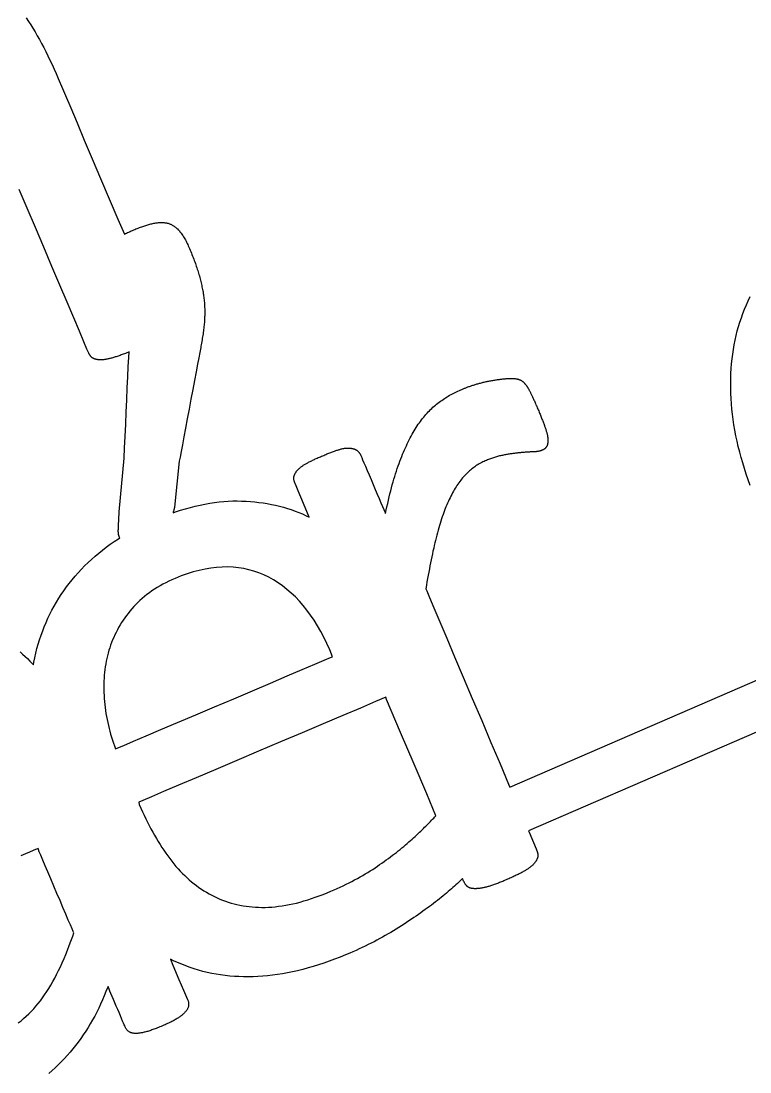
# Model space of a CAD drawing. Header units: millimetres. Extents: x 47 to 159, y 49 to 299.
# Drawn here: x 120.11 to 128.69, y 145.12 to 157.48 of the extents above; entities that cross this region are included whole.
import ezdxf

# ---------------------------------------------------------------- set-up
doc = ezdxf.new("R2010")
doc.units = ezdxf.units.MM

# ---------------------------------------------------------------- blocks, each defined once
blk = doc.blocks.new('angel 01')
for points in [[(8.117, 101.187), (3.419, 99.154), (3.426, 99.138), (3.477, 99.018), (3.509, 98.944), (3.518, 98.921), (3.52, 98.917), (3.522, 98.912), (3.523, 98.907), (3.525, 98.903), (3.526, 98.898), (3.527, 98.894), (3.528, 98.889), (3.529, 98.885), (3.529, 98.88), (3.53, 98.876), (3.53, 98.871), (3.53, 98.867), (3.53, 98.863), (3.529, 98.859), (3.529, 98.854), (3.528, 98.85), (3.528, 98.846), (3.527, 98.842), (3.526, 98.837), (3.524, 98.833), (3.523, 98.829), (3.521, 98.825), (3.519, 98.82), (3.517, 98.816), (3.515, 98.812), (3.513, 98.807), (3.51, 98.803), (3.507, 98.798), (3.504, 98.794), (3.501, 98.79), (3.498, 98.785), (3.494, 98.781), (3.491, 98.776), (3.487, 98.772), (3.483, 98.767), (3.478, 98.763), (3.474, 98.758), (3.469, 98.753), (3.464, 98.749), (3.459, 98.744), (3.453, 98.739), (3.448, 98.735), (3.441, 98.73), (3.435, 98.725), (3.429, 98.72), (3.422, 98.715), (3.415, 98.71), (3.407, 98.705), (3.4, 98.7), (3.392, 98.695), (3.384, 98.69), (3.376, 98.685), (3.367, 98.68), (3.358, 98.675), (3.349, 98.67), (3.339, 98.665), (3.33, 98.659), (3.319, 98.654), (3.309, 98.648), (3.298, 98.643), (3.287, 98.637), (3.275, 98.632), (3.264, 98.626), (3.252, 98.62), (3.239, 98.615), (3.226, 98.609), (3.213, 98.603), (3.2, 98.597), (3.186, 98.591), (3.172, 98.585), (3.158, 98.579), (3.144, 98.573), (3.13, 98.567), (3.117, 98.561), (3.103, 98.556), (3.09, 98.551), (3.078, 98.546), (3.065, 98.541), (3.053, 98.536), (3.041, 98.532), (3.029, 98.528), (3.017, 98.523), (3.006, 98.519), (2.995, 98.516), (2.984, 98.512), (2.973, 98.509), (2.963, 98.505), (2.953, 98.502), (2.943, 98.499), (2.933, 98.497), (2.923, 98.494), (2.914, 98.492), (2.905, 98.489), (2.896, 98.487), (2.887, 98.485), (2.878, 98.484), (2.87, 98.482), (2.862, 98.481), (2.854, 98.479), (2.846, 98.478), (2.838, 98.477), (2.83, 98.476), (2.823, 98.475), (2.816, 98.475), (2.809, 98.475), (2.802, 98.474), (2.796, 98.474), (2.789, 98.474), (2.783, 98.474), (2.777, 98.475), (2.771, 98.475), (2.765, 98.476), (2.76, 98.476), (2.754, 98.477), (2.749, 98.478), (2.744, 98.479), (2.739, 98.481), (2.734, 98.482), (2.73, 98.484), (2.726, 98.485), (2.721, 98.487), (2.717, 98.489), (2.714, 98.491), (2.71, 98.493), (2.706, 98.496), (2.703, 98.498), (2.7, 98.5), (2.697, 98.503), (2.694, 98.506), (2.691, 98.509), (2.688, 98.512), (2.685, 98.515), (2.682, 98.519), (2.679, 98.522), (2.677, 98.526), (2.674, 98.529), (2.672, 98.533), (2.669, 98.537), (2.667, 98.542), (2.665, 98.546), (2.663, 98.55), (2.661, 98.555), (2.656, 98.565), (2.643, 98.596), (2.629, 98.582), (2.614, 98.567), (2.598, 98.552), (2.582, 98.536), (2.565, 98.521), (2.548, 98.505), (2.53, 98.489), (2.512, 98.473), (2.494, 98.456), (2.474, 98.44), (2.454, 98.423), (2.434, 98.406), (2.413, 98.389), (2.392, 98.372), (2.37, 98.354), (2.348, 98.336), (2.325, 98.318), (2.301, 98.3), (2.277, 98.282), (2.253, 98.264), (2.228, 98.246), (2.203, 98.228), (2.177, 98.209), (2.151, 98.191), (2.124, 98.172), (2.097, 98.153), (2.069, 98.134), (2.041, 98.115), (2.012, 98.096), (1.983, 98.077), (1.954, 98.057), (1.924, 98.038), (1.893, 98.018), (1.862, 97.999), (1.831, 97.98), (1.799, 97.961), (1.767, 97.942), (1.734, 97.924), (1.702, 97.905), (1.668, 97.887), (1.635, 97.869), (1.601, 97.851), (1.566, 97.834), (1.532, 97.817), (1.497, 97.799), (1.461, 97.783), (1.425, 97.766), (1.389, 97.749), (1.352, 97.733), (1.315, 97.717), (1.265, 97.696), (1.201, 97.67), (1.137, 97.645), (1.073, 97.621), (1.01, 97.599), (0.948, 97.579), (0.886, 97.56), (0.824, 97.542), (0.763, 97.525), (0.702, 97.51), (0.642, 97.497), (0.582, 97.485), (0.523, 97.474), (0.464, 97.465), (0.406, 97.457), (0.348, 97.45), (0.291, 97.445), (0.234, 97.441), (0.178, 97.439), (0.122, 97.438), (0.066, 97.438), (0.011, 97.44), (-0.043, 97.443), (-0.098, 97.447), (-0.151, 97.453), (-0.205, 97.46), (-0.257, 97.468), (-0.31, 97.478), (-0.362, 97.489), (-0.413, 97.502), (-0.464, 97.516), (-0.515, 97.531), (-0.565, 97.548), (-0.614, 97.566), (-0.663, 97.585), (-0.712, 97.605), (-0.76, 97.627), (-0.795, 97.644), (-0.766, 97.576), (-0.695, 97.408), (-0.64, 97.281), (-0.606, 97.199), (-0.594, 97.17), (-0.591, 97.163), (-0.588, 97.157), (-0.586, 97.15), (-0.584, 97.143), (-0.583, 97.136), (-0.582, 97.13), (-0.581, 97.124), (-0.581, 97.117), (-0.581, 97.111), (-0.581, 97.105), (-0.582, 97.099), (-0.583, 97.093), (-0.584, 97.087), (-0.586, 97.081), (-0.588, 97.075), (-0.59, 97.069), (-0.593, 97.064), (-0.596, 97.058), (-0.599, 97.053), (-0.603, 97.047), (-0.607, 97.042), (-0.611, 97.036), (-0.615, 97.031), (-0.62, 97.026), (-0.624, 97.02), (-0.629, 97.015), (-0.635, 97.009), (-0.64, 97.004), (-0.646, 96.999), (-0.652, 96.993), (-0.658, 96.988), (-0.664, 96.983), (-0.671, 96.978), (-0.678, 96.973), (-0.685, 96.967), (-0.693, 96.962), (-0.7, 96.957), (-0.709, 96.951), (-0.717, 96.946), (-0.727, 96.94), (-0.736, 96.935), (-0.746, 96.929), (-0.757, 96.923), (-0.768, 96.917), (-0.78, 96.911), (-0.792, 96.905), (-0.804, 96.899), (-0.817, 96.893), (-0.83, 96.887), (-0.844, 96.88), (-0.859, 96.874), (-0.874, 96.867), (-0.889, 96.861), (-0.904, 96.854), (-0.919, 96.848), (-0.934, 96.842), (-0.948, 96.836), (-0.962, 96.831), (-0.976, 96.826), (-0.989, 96.821), (-1.002, 96.816), (-1.015, 96.812), (-1.027, 96.807), (-1.039, 96.803), (-1.051, 96.8), (-1.063, 96.796), (-1.074, 96.793), (-1.085, 96.79), (-1.096, 96.787), (-1.106, 96.785), (-1.116, 96.782), (-1.126, 96.78), (-1.135, 96.778), (-1.144, 96.777), (-1.154, 96.775), (-1.162, 96.774), (-1.171, 96.773), (-1.179, 96.772), (-1.187, 96.772), (-1.195, 96.771), (-1.203, 96.771), (-1.21, 96.771), (-1.217, 96.772), (-1.224, 96.772), (-1.231, 96.773), (-1.237, 96.774), (-1.244, 96.775), (-1.249, 96.777), (-1.255, 96.778), (-1.261, 96.78), (-1.266, 96.782), (-1.271, 96.785), (-1.276, 96.788), (-1.281, 96.791), (-1.286, 96.794), (-1.291, 96.798), (-1.295, 96.801), (-1.3, 96.806), (-1.304, 96.81), (-1.308, 96.815), (-1.312, 96.82), (-1.316, 96.826), (-1.319, 96.831), (-1.323, 96.837), (-1.326, 96.843), (-1.329, 96.85), (-1.332, 96.857), (-1.334, 96.861), (-1.339, 96.873), (-1.347, 96.892), (-1.358, 96.917), (-1.37, 96.947), (-1.385, 96.98), (-1.4, 97.017), (-1.416, 97.055), (-1.433, 97.094), (-1.45, 97.133), (-1.466, 97.172), (-1.481, 97.208), (-1.495, 97.241), (-1.507, 97.269), (-1.518, 97.293), (-1.525, 97.311), (-1.53, 97.322), (-1.534, 97.317), (-1.554, 97.266), (-1.574, 97.215), (-1.595, 97.166), (-1.617, 97.117), (-1.639, 97.069), (-1.663, 97.022), (-1.687, 96.976), (-1.713, 96.93), (-1.739, 96.885), (-1.765, 96.84), (-1.793, 96.797), (-1.822, 96.754), (-1.851, 96.712), (-1.881, 96.67), (-1.912, 96.63), (-1.944, 96.59), (-1.977, 96.551), (-2.01, 96.512), (-2.044, 96.475), (-2.08, 96.438), (-2.115, 96.403), (-2.152, 96.368), (-2.189, 96.335), (-2.227, 96.302)], [(-2.566, 101.26), (-2.536, 101.235), (-2.507, 101.208), (-2.478, 101.181), (-2.449, 101.153), (-2.421, 101.123), (-2.407, 101.108), (-2.402, 101.138), (-2.391, 101.192), (-2.379, 101.246), (-2.366, 101.299), (-2.351, 101.352), (-2.335, 101.404), (-2.318, 101.456), (-2.299, 101.507), (-2.28, 101.557), (-2.259, 101.607), (-2.237, 101.656), (-2.214, 101.704), (-2.19, 101.752), (-2.164, 101.799), (-2.137, 101.845), (-2.11, 101.891), (-2.08, 101.936), (-2.05, 101.98), (-2.019, 102.024), (-1.986, 102.067), (-1.952, 102.109), (-1.917, 102.151), (-1.881, 102.192), (-1.844, 102.233), (-1.805, 102.272), (-1.765, 102.311), (-1.725, 102.349), (-1.683, 102.386), (-1.64, 102.423), (-1.596, 102.458), (-1.55, 102.492), (-1.504, 102.526), (-1.457, 102.559), (-1.408, 102.591), (-1.391, 102.602), (-1.393, 102.605), (-1.394, 102.608), (-1.396, 102.611), (-1.398, 102.614), (-1.399, 102.618), (-1.4, 102.621), (-1.402, 102.625), (-1.403, 102.629), (-1.404, 102.633), (-1.405, 102.638), (-1.406, 102.642), (-1.406, 102.647), (-1.407, 102.652), (-1.408, 102.657), (-1.408, 102.662), (-1.408, 102.668), (-1.409, 102.673), (-1.409, 102.679), (-1.409, 102.685), (-1.409, 102.692), (-1.408, 102.706), (-1.406, 102.75), (-1.403, 102.819), (-1.399, 102.91), (-1.341, 103.539), (-1.335, 103.662), (-1.329, 103.796), (-1.322, 103.938), (-1.316, 104.082), (-1.309, 104.226), (-1.303, 104.366), (-1.296, 104.498), (-1.291, 104.619), (-1.286, 104.724), (-1.283, 104.79), (-1.296, 104.784), (-1.31, 104.779), (-1.324, 104.773), (-1.337, 104.768), (-1.35, 104.763), (-1.362, 104.758), (-1.375, 104.754), (-1.387, 104.749), (-1.399, 104.745), (-1.411, 104.741), (-1.422, 104.737), (-1.433, 104.733), (-1.444, 104.73), (-1.454, 104.727), (-1.465, 104.723), (-1.475, 104.721), (-1.484, 104.718), (-1.494, 104.715), (-1.503, 104.713), (-1.512, 104.711), (-1.521, 104.708), (-1.53, 104.707), (-1.539, 104.705), (-1.547, 104.703), (-1.555, 104.702), (-1.563, 104.7), (-1.571, 104.699), (-1.578, 104.698), (-1.586, 104.698), (-1.593, 104.697), (-1.6, 104.697), (-1.607, 104.696), (-1.613, 104.696), (-1.619, 104.696), (-1.626, 104.696), (-1.632, 104.697), (-1.638, 104.697), (-1.643, 104.697), (-1.649, 104.698), (-1.654, 104.699), (-1.66, 104.7), (-1.665, 104.701), (-1.67, 104.702), (-1.675, 104.703), (-1.679, 104.704), (-1.684, 104.706), (-1.689, 104.708), (-1.693, 104.709), (-1.697, 104.711), (-1.701, 104.713), (-1.705, 104.715), (-1.709, 104.717), (-1.712, 104.72), (-1.716, 104.722), (-1.719, 104.725), (-1.723, 104.727), (-1.726, 104.73), (-1.729, 104.733), (-1.732, 104.736), (-1.735, 104.74), (-1.738, 104.743), (-1.741, 104.746), (-1.743, 104.75), (-1.746, 104.754), (-1.748, 104.758), (-1.751, 104.762), (-1.753, 104.766), (-1.755, 104.771), (-1.757, 104.775), (-1.76, 104.782), (-1.778, 104.824), (-1.815, 104.91), (-1.867, 105.035), (-1.934, 105.191), (-2.011, 105.374), (-2.098, 105.577), (-2.19, 105.796), (-2.287, 106.023), (-2.385, 106.253), (-2.481, 106.481), (-2.574, 106.7)], [(-2.492, 108.719), (-2.465, 108.679), (-2.439, 108.639), (-2.414, 108.597), (-2.388, 108.554), (-2.363, 108.51), (-2.337, 108.465), (-2.312, 108.419), (-2.287, 108.372), (-2.262, 108.323), (-2.238, 108.274), (-2.213, 108.223), (-2.189, 108.171), (-2.165, 108.118), (-2.14, 108.064), (-2.117, 108.008), (-2.105, 107.981), (-2.077, 107.915), (-2.031, 107.806), (-1.969, 107.66), (-1.894, 107.484), (-1.809, 107.283), (-1.715, 107.063), (-1.617, 106.83), (-1.515, 106.591), (-1.413, 106.352), (-1.338, 106.175), (-1.338, 106.175), (-1.325, 106.182), (-1.312, 106.188), (-1.299, 106.194), (-1.285, 106.2), (-1.271, 106.207), (-1.257, 106.213), (-1.242, 106.219), (-1.228, 106.225), (-1.214, 106.231), (-1.201, 106.237), (-1.187, 106.242), (-1.174, 106.247), (-1.16, 106.252), (-1.147, 106.257), (-1.134, 106.262), (-1.121, 106.266), (-1.109, 106.27), (-1.096, 106.274), (-1.084, 106.278), (-1.072, 106.282), (-1.06, 106.286), (-1.048, 106.289), (-1.036, 106.292), (-1.025, 106.295), (-1.013, 106.298), (-1.002, 106.301), (-0.991, 106.303), (-0.98, 106.305), (-0.969, 106.307), (-0.958, 106.308), (-0.948, 106.31), (-0.937, 106.311), (-0.927, 106.311), (-0.917, 106.312), (-0.907, 106.312), (-0.897, 106.312), (-0.888, 106.312), (-0.878, 106.311), (-0.869, 106.311), (-0.86, 106.31), (-0.851, 106.308), (-0.842, 106.307), (-0.833, 106.305), (-0.824, 106.303), (-0.816, 106.3), (-0.807, 106.297), (-0.799, 106.294), (-0.79, 106.291), (-0.782, 106.287), (-0.774, 106.282), (-0.766, 106.278), (-0.758, 106.273), (-0.75, 106.268), (-0.742, 106.262), (-0.735, 106.256), (-0.727, 106.25), (-0.719, 106.243), (-0.712, 106.236), (-0.704, 106.228), (-0.697, 106.221), (-0.69, 106.213), (-0.683, 106.204), (-0.676, 106.195), (-0.668, 106.186), (-0.661, 106.176), (-0.654, 106.165), (-0.647, 106.155), (-0.64, 106.143), (-0.633, 106.132), (-0.626, 106.12), (-0.619, 106.107), (-0.612, 106.094), (-0.605, 106.081), (-0.598, 106.067), (-0.592, 106.052), (-0.585, 106.037), (-0.578, 106.022), (-0.571, 106.006), (-0.564, 105.988), (-0.556, 105.97), (-0.549, 105.952), (-0.542, 105.935), (-0.535, 105.917), (-0.528, 105.899), (-0.521, 105.882), (-0.515, 105.865), (-0.508, 105.848), (-0.502, 105.831), (-0.496, 105.814), (-0.491, 105.797), (-0.485, 105.78), (-0.48, 105.764), (-0.474, 105.747), (-0.469, 105.731), (-0.464, 105.715), (-0.46, 105.699), (-0.455, 105.683), (-0.451, 105.667), (-0.446, 105.651), (-0.442, 105.635), (-0.438, 105.619), (-0.434, 105.603), (-0.431, 105.588), (-0.427, 105.572), (-0.424, 105.556), (-0.421, 105.541), (-0.418, 105.525), (-0.415, 105.51), (-0.412, 105.495), (-0.41, 105.479), (-0.407, 105.464), (-0.405, 105.449), (-0.403, 105.434), (-0.401, 105.419), (-0.399, 105.403), (-0.398, 105.388), (-0.396, 105.373), (-0.395, 105.357), (-0.394, 105.342), (-0.393, 105.326), (-0.393, 105.311), (-0.392, 105.295), (-0.392, 105.279), (-0.392, 105.264), (-0.392, 105.248), (-0.392, 105.232), (-0.392, 105.216), (-0.393, 105.201), (-0.393, 105.185), (-0.394, 105.169), (-0.395, 105.153), (-0.396, 105.137), (-0.398, 105.12), (-0.399, 105.104), (-0.401, 105.087), (-0.403, 105.07), (-0.405, 105.053), (-0.407, 105.036), (-0.409, 105.019), (-0.411, 105.001), (-0.414, 104.984), (-0.417, 104.966), (-0.42, 104.948), (-0.422, 104.93), (-0.426, 104.912), (-0.429, 104.893), (-0.432, 104.875), (-0.436, 104.856), (-0.439, 104.84), (-0.442, 104.823), (-0.45, 104.782), (-0.461, 104.722), (-0.476, 104.646), (-0.493, 104.556), (-0.512, 104.455), (-0.532, 104.346), (-0.554, 104.233), (-0.575, 104.118), (-0.597, 104.003), (-0.618, 103.893), (-0.637, 103.79), (-0.655, 103.697), (-0.67, 103.617), (-0.682, 103.552), (-0.691, 103.506), (-0.748, 102.963), (-0.749, 102.957), (-0.75, 102.951), (-0.752, 102.945), (-0.753, 102.939), (-0.754, 102.934), (-0.756, 102.928), (-0.757, 102.923), (-0.759, 102.917), (-0.76, 102.912), (-0.762, 102.907), (-0.764, 102.901), (-0.765, 102.898), (-0.737, 102.907), (-0.678, 102.927), (-0.619, 102.944), (-0.561, 102.961), (-0.503, 102.975), (-0.446, 102.988), (-0.389, 103), (-0.333, 103.01), (-0.278, 103.018), (-0.223, 103.025), (-0.168, 103.03), (-0.115, 103.034), (-0.061, 103.036), (-0.009, 103.036), (0.043, 103.035), (0.095, 103.033), (0.146, 103.03), (0.197, 103.025), (0.247, 103.02), (0.296, 103.013), (0.345, 103.005), (0.393, 102.996), (0.441, 102.986), (0.488, 102.975), (0.535, 102.962), (0.581, 102.948), (0.627, 102.934), (0.672, 102.918), (0.716, 102.901), (0.76, 102.883), (0.804, 102.863), (0.839, 102.846), (0.771, 103.005), (0.707, 103.156), (0.675, 103.233), (0.671, 103.243), (0.669, 103.247), (0.667, 103.252), (0.666, 103.256), (0.664, 103.261), (0.663, 103.265), (0.662, 103.27), (0.661, 103.274), (0.66, 103.278), (0.659, 103.283), (0.658, 103.287), (0.658, 103.291), (0.657, 103.295), (0.657, 103.3), (0.657, 103.304), (0.657, 103.308), (0.657, 103.312), (0.658, 103.316), (0.658, 103.32), (0.659, 103.324), (0.66, 103.328), (0.661, 103.332), (0.662, 103.336), (0.663, 103.34), (0.665, 103.345), (0.667, 103.349), (0.669, 103.353), (0.671, 103.358), (0.674, 103.362), (0.677, 103.367), (0.68, 103.371), (0.683, 103.376), (0.686, 103.381), (0.69, 103.385), (0.694, 103.39), (0.698, 103.395), (0.702, 103.4), (0.706, 103.404), (0.711, 103.409), (0.716, 103.414), (0.721, 103.419), (0.726, 103.424), (0.731, 103.428), (0.737, 103.433), (0.743, 103.437), (0.749, 103.442), (0.755, 103.447), (0.762, 103.451), (0.768, 103.456), (0.775, 103.46), (0.782, 103.464), (0.79, 103.469), (0.797, 103.473), (0.805, 103.478), (0.813, 103.482), (0.821, 103.486), (0.83, 103.491), (0.839, 103.496), (0.848, 103.5), (0.858, 103.505), (0.867, 103.51), (0.878, 103.515), (0.888, 103.52), (0.899, 103.525), (0.91, 103.53), (0.921, 103.535), (0.933, 103.541), (0.945, 103.546), (0.958, 103.551), (0.97, 103.557), (0.983, 103.562), (0.997, 103.568), (1.009, 103.573), (1.022, 103.579), (1.034, 103.584), (1.046, 103.589), (1.058, 103.593), (1.069, 103.598), (1.081, 103.602), (1.092, 103.607), (1.102, 103.611), (1.113, 103.615), (1.124, 103.618), (1.134, 103.622), (1.144, 103.625), (1.153, 103.629), (1.163, 103.632), (1.172, 103.635), (1.181, 103.638), (1.19, 103.641), (1.199, 103.643), (1.207, 103.646), (1.216, 103.648), (1.224, 103.65), (1.232, 103.652), (1.24, 103.653), (1.247, 103.655), (1.255, 103.656), (1.262, 103.657), (1.269, 103.658), (1.276, 103.658), (1.283, 103.659), (1.29, 103.659), (1.296, 103.659), (1.303, 103.659), (1.309, 103.659), (1.315, 103.658), (1.32, 103.658), (1.326, 103.657), (1.332, 103.656), (1.337, 103.655), (1.342, 103.654), (1.347, 103.653), (1.352, 103.652), (1.357, 103.651), (1.362, 103.649), (1.366, 103.648), (1.371, 103.646), (1.375, 103.644), (1.379, 103.643), (1.383, 103.641), (1.387, 103.639), (1.391, 103.636), (1.395, 103.634), (1.398, 103.632), (1.401, 103.63), (1.405, 103.627), (1.408, 103.625), (1.411, 103.622), (1.414, 103.619), (1.417, 103.616), (1.42, 103.613), (1.423, 103.609), (1.426, 103.606), (1.428, 103.603), (1.431, 103.599), (1.433, 103.595), (1.436, 103.591), (1.438, 103.587), (1.44, 103.583), (1.443, 103.579), (1.445, 103.574), (1.447, 103.57), (1.449, 103.564), (1.456, 103.548), (1.467, 103.522), (1.482, 103.486), (1.5, 103.444), (1.521, 103.396), (1.543, 103.343), (1.567, 103.287), (1.591, 103.23), (1.615, 103.173), (1.639, 103.117), (1.661, 103.065), (1.682, 103.016), (1.7, 102.973), (1.715, 102.937), (1.727, 102.91), (1.734, 102.893), (1.737, 102.889), (1.745, 102.93), (1.753, 102.969), (1.762, 103.008), (1.771, 103.046), (1.779, 103.083), (1.788, 103.12), (1.797, 103.156), (1.807, 103.191), (1.816, 103.226), (1.825, 103.26), (1.835, 103.293), (1.845, 103.325), (1.855, 103.357), (1.865, 103.388), (1.875, 103.418), (1.885, 103.448), (1.895, 103.477), (1.906, 103.505), (1.917, 103.532), (1.927, 103.559), (1.938, 103.586), (1.949, 103.611), (1.96, 103.637), (1.971, 103.662), (1.982, 103.686), (1.993, 103.71), (2.004, 103.733), (2.016, 103.756), (2.027, 103.778), (2.039, 103.8), (2.05, 103.821), (2.062, 103.842), (2.074, 103.862), (2.086, 103.882), (2.098, 103.901), (2.11, 103.92), (2.122, 103.938), (2.135, 103.956), (2.147, 103.973), (2.16, 103.99), (2.173, 104.007), (2.186, 104.023), (2.199, 104.039), (2.212, 104.054), (2.225, 104.069), (2.239, 104.084), (2.253, 104.098), (2.267, 104.112), (2.281, 104.125), (2.295, 104.138), (2.309, 104.151), (2.323, 104.163), (2.338, 104.175), (2.353, 104.186), (2.368, 104.198), (2.383, 104.209), (2.398, 104.219), (2.413, 104.23), (2.429, 104.24), (2.444, 104.25), (2.46, 104.26), (2.475, 104.269), (2.491, 104.279), (2.507, 104.288), (2.523, 104.296), (2.54, 104.305), (2.556, 104.313), (2.572, 104.321), (2.589, 104.329), (2.606, 104.337), (2.622, 104.344), (2.633, 104.349), (2.641, 104.352), (2.649, 104.355), (2.657, 104.358), (2.665, 104.362), (2.673, 104.365), (2.681, 104.368), (2.69, 104.371), (2.699, 104.374), (2.707, 104.378), (2.716, 104.381), (2.726, 104.384), (2.735, 104.387), (2.744, 104.39), (2.754, 104.394), (2.763, 104.397), (2.773, 104.4), (2.783, 104.403), (2.793, 104.406), (2.803, 104.41), (2.813, 104.413), (2.824, 104.416), (2.834, 104.419), (2.844, 104.421), (2.855, 104.424), (2.866, 104.427), (2.876, 104.43), (2.887, 104.432), (2.898, 104.435), (2.909, 104.437), (2.92, 104.44), (2.931, 104.442), (2.942, 104.444), (2.954, 104.447), (2.965, 104.449), (2.976, 104.451), (2.988, 104.453), (2.999, 104.455), (3.01, 104.457), (3.022, 104.459), (3.033, 104.461), (3.043, 104.462), (3.054, 104.464), (3.065, 104.466), (3.076, 104.467), (3.086, 104.468), (3.097, 104.47), (3.107, 104.471), (3.117, 104.472), (3.127, 104.473), (3.137, 104.474), (3.147, 104.475), (3.157, 104.476), (3.167, 104.476), (3.176, 104.477), (3.185, 104.477), (3.194, 104.478), (3.203, 104.478), (3.211, 104.478), (3.22, 104.478), (3.227, 104.478), (3.235, 104.478), (3.242, 104.477), (3.249, 104.477), (3.256, 104.476), (3.262, 104.476), (3.269, 104.475), (3.275, 104.474), (3.28, 104.473), (3.286, 104.472), (3.291, 104.47), (3.295, 104.469), (3.3, 104.468), (3.304, 104.466), (3.309, 104.465), (3.313, 104.463), (3.317, 104.461), (3.321, 104.46), (3.325, 104.458), (3.328, 104.456), (3.332, 104.454), (3.335, 104.453), (3.339, 104.451), (3.342, 104.449), (3.345, 104.447), (3.348, 104.445), (3.35, 104.443), (3.353, 104.441), (3.355, 104.439), (3.358, 104.437), (3.36, 104.434), (3.362, 104.432), (3.364, 104.43), (3.367, 104.427), (3.369, 104.425), (3.372, 104.422), (3.374, 104.419), (3.376, 104.416), (3.379, 104.413), (3.381, 104.41), (3.384, 104.407), (3.386, 104.404), (3.389, 104.401), (3.391, 104.397), (3.394, 104.394), (3.397, 104.39), (3.399, 104.387), (3.402, 104.383), (3.404, 104.379), (3.407, 104.375), (3.41, 104.37), (3.413, 104.366), (3.416, 104.361), (3.419, 104.356), (3.422, 104.35), (3.425, 104.345), (3.428, 104.339), (3.431, 104.333), (3.434, 104.327), (3.438, 104.32), (3.441, 104.314), (3.444, 104.307), (3.448, 104.3), (3.451, 104.292), (3.455, 104.284), (3.459, 104.277), (3.462, 104.269), (3.466, 104.26), (3.47, 104.251), (3.474, 104.242), (3.479, 104.233), (3.483, 104.223), (3.488, 104.213), (3.492, 104.203), (3.497, 104.192), (3.502, 104.181), (3.507, 104.169), (3.512, 104.158), (3.517, 104.146), (3.522, 104.133), (3.528, 104.121), (3.533, 104.108), (3.539, 104.095), (3.544, 104.082), (3.549, 104.069), (3.555, 104.057), (3.56, 104.045), (3.564, 104.033), (3.569, 104.021), (3.574, 104.01), (3.578, 103.999), (3.583, 103.988), (3.587, 103.977), (3.591, 103.966), (3.595, 103.956), (3.599, 103.946), (3.602, 103.936), (3.606, 103.926), (3.609, 103.917), (3.613, 103.908), (3.616, 103.899), (3.619, 103.89), (3.622, 103.881), (3.624, 103.872), (3.627, 103.864), (3.629, 103.856), (3.632, 103.848), (3.634, 103.84), (3.636, 103.833), (3.638, 103.825), (3.639, 103.818), (3.641, 103.811), (3.642, 103.804), (3.643, 103.797), (3.644, 103.791), (3.645, 103.785), (3.646, 103.779), (3.646, 103.773), (3.646, 103.767), (3.647, 103.761), (3.647, 103.756), (3.647, 103.75), (3.647, 103.745), (3.647, 103.74), (3.647, 103.735), (3.646, 103.73), (3.646, 103.725), (3.645, 103.72), (3.645, 103.716), (3.644, 103.711), (3.643, 103.707), (3.642, 103.703), (3.641, 103.698), (3.64, 103.694), (3.638, 103.69), (3.637, 103.686), (3.635, 103.683), (3.634, 103.679), (3.632, 103.676), (3.63, 103.672), (3.628, 103.669), (3.625, 103.666), (3.623, 103.662), (3.62, 103.659), (3.617, 103.656), (3.614, 103.654), (3.611, 103.651), (3.607, 103.648), (3.603, 103.646), (3.6, 103.643), (3.596, 103.641), (3.592, 103.639), (3.587, 103.636), (3.583, 103.634), (3.578, 103.632), (3.573, 103.63), (3.568, 103.629), (3.563, 103.627), (3.557, 103.625), (3.552, 103.624), (3.546, 103.623), (3.54, 103.621), (3.534, 103.62), (3.528, 103.619), (3.521, 103.618), (3.515, 103.617), (3.508, 103.616), (3.501, 103.616), (3.494, 103.615), (3.486, 103.615), (3.479, 103.614), (3.471, 103.614), (3.463, 103.614), (3.455, 103.613), (3.447, 103.613), (3.439, 103.613), (3.431, 103.612), (3.422, 103.612), (3.414, 103.611), (3.405, 103.611), (3.397, 103.61), (3.388, 103.61), (3.379, 103.609), (3.37, 103.608), (3.361, 103.608), (3.352, 103.607), (3.343, 103.606), (3.334, 103.605), (3.324, 103.604), (3.315, 103.603), (3.305, 103.602), (3.295, 103.601), (3.285, 103.6), (3.275, 103.599), (3.265, 103.598), (3.255, 103.596), (3.245, 103.595), (3.235, 103.593), (3.224, 103.592), (3.214, 103.59), (3.203, 103.589), (3.192, 103.587), (3.181, 103.585), (3.17, 103.583), (3.159, 103.582), (3.148, 103.58), (3.136, 103.578), (3.125, 103.575), (3.113, 103.573), (3.102, 103.571), (3.09, 103.568), (3.079, 103.566), (3.067, 103.563), (3.055, 103.559), (3.043, 103.556), (3.032, 103.553), (3.02, 103.549), (3.008, 103.545), (2.996, 103.541), (2.984, 103.537), (2.972, 103.533), (2.96, 103.529), (2.948, 103.524), (2.936, 103.519), (2.923, 103.514), (2.91, 103.509), (2.896, 103.502), (2.882, 103.495), (2.868, 103.488), (2.854, 103.481), (2.84, 103.473), (2.826, 103.465), (2.813, 103.457), (2.8, 103.448), (2.787, 103.439), (2.774, 103.43), (2.761, 103.42), (2.748, 103.411), (2.736, 103.4), (2.724, 103.39), (2.712, 103.379), (2.7, 103.368), (2.688, 103.356), (2.677, 103.345), (2.665, 103.332), (2.654, 103.32), (2.643, 103.307), (2.632, 103.293), (2.621, 103.279), (2.61, 103.264), (2.599, 103.249), (2.588, 103.234), (2.577, 103.218), (2.567, 103.202), (2.556, 103.185), (2.546, 103.167), (2.536, 103.15), (2.526, 103.132), (2.516, 103.113), (2.506, 103.094), (2.496, 103.074), (2.486, 103.054), (2.477, 103.034), (2.467, 103.012), (2.458, 102.991), (2.448, 102.969), (2.439, 102.946), (2.43, 102.923), (2.421, 102.899), (2.413, 102.875), (2.404, 102.85), (2.396, 102.825), (2.387, 102.799), (2.379, 102.773), (2.371, 102.746), (2.363, 102.719), (2.355, 102.691), (2.347, 102.662), (2.34, 102.633), (2.332, 102.604), (2.325, 102.573), (2.317, 102.543), (2.31, 102.511), (2.303, 102.479), (2.295, 102.446), (2.288, 102.413), (2.281, 102.379), (2.274, 102.344), (2.267, 102.309), (2.259, 102.273), (2.252, 102.237), (2.245, 102.199), (2.238, 102.162), (2.231, 102.123), (2.224, 102.084), (2.218, 102.044), (2.211, 102.004), (2.221, 101.977), (2.254, 101.899), (2.306, 101.777), (2.375, 101.615), (2.457, 101.421), (2.55, 101.202), (2.652, 100.963), (2.758, 100.711), (2.868, 100.453), (2.977, 100.195), (3.084, 99.944), (3.185, 99.706), (3.201, 99.669), (7.319, 101.452)], [(6.028, 103.219), (6.005, 103.285), (5.982, 103.351), (5.961, 103.417), (5.941, 103.483), (5.922, 103.548), (5.905, 103.612), (5.889, 103.677), (5.874, 103.741), (5.861, 103.804), (5.849, 103.868), (5.838, 103.931), (5.829, 103.993), (5.821, 104.056), (5.814, 104.117), (5.808, 104.179), (5.804, 104.24), (5.801, 104.3), (5.799, 104.36), (5.799, 104.42), (5.8, 104.478), (5.802, 104.537), (5.805, 104.594), (5.81, 104.651), (5.816, 104.708), (5.823, 104.764), (5.831, 104.819), (5.841, 104.874), (5.852, 104.929), (5.864, 104.983), (5.877, 105.036), (5.892, 105.088), (5.908, 105.141), (5.925, 105.192), (5.943, 105.243), (5.963, 105.294), (5.984, 105.343), (6.006, 105.392), (6.029, 105.441)], [(-2.586, 96.895), (-2.554, 96.92), (-2.523, 96.946), (-2.492, 96.973), (-2.462, 97.001), (-2.433, 97.03), (-2.405, 97.06), (-2.378, 97.091), (-2.351, 97.123), (-2.326, 97.156), (-2.301, 97.191), (-2.276, 97.226), (-2.252, 97.263), (-2.228, 97.301), (-2.204, 97.34), (-2.181, 97.381), (-2.158, 97.423), (-2.136, 97.466), (-2.113, 97.511), (-2.091, 97.557), (-2.07, 97.604), (-2.048, 97.652), (-2.027, 97.702), (-2.006, 97.753), (-1.986, 97.805), (-1.966, 97.859), (-1.946, 97.914), (-1.933, 97.954), (-1.939, 97.969), (-1.953, 98.001), (-1.973, 98.048), (-1.998, 98.106), (-2.027, 98.175), (-2.06, 98.252), (-2.095, 98.334), (-2.131, 98.419), (-2.167, 98.505), (-2.203, 98.59), (-2.237, 98.671), (-2.269, 98.745), (-2.297, 98.812), (-2.321, 98.867), (-2.339, 98.91), (-2.35, 98.937), (-2.354, 98.946), (-2.361, 98.943), (-2.382, 98.935), (-2.413, 98.922), (-2.454, 98.904), (-2.503, 98.883), (-2.558, 98.86)]]:
    blk.add_lwpolyline(points)
for points in [[(1.113, 101.204), (1.081, 101.283), (1.047, 101.359), (1.011, 101.432), (0.974, 101.502), (0.936, 101.569), (0.896, 101.633), (0.854, 101.693), (0.812, 101.751), (0.768, 101.806), (0.722, 101.858), (0.675, 101.907), (0.626, 101.953), (0.576, 101.996), (0.525, 102.036), (0.472, 102.073), (0.418, 102.107), (0.362, 102.138), (0.305, 102.166), (0.247, 102.19), (0.188, 102.21), (0.128, 102.227), (0.067, 102.241), (0.005, 102.251), (-0.058, 102.257), (-0.122, 102.26), (-0.187, 102.259), (-0.252, 102.255), (-0.319, 102.247), (-0.387, 102.235), (-0.456, 102.22), (-0.526, 102.202), (-0.597, 102.18), (-0.669, 102.154), (-0.741, 102.125), (-0.779, 102.108), (-0.815, 102.091), (-0.85, 102.074), (-0.885, 102.056), (-0.918, 102.037), (-0.951, 102.018), (-0.982, 101.998), (-1.013, 101.978), (-1.043, 101.957), (-1.072, 101.935), (-1.1, 101.913), (-1.128, 101.89), (-1.154, 101.867), (-1.18, 101.843), (-1.204, 101.818), (-1.228, 101.793), (-1.25, 101.767), (-1.272, 101.741), (-1.294, 101.714), (-1.314, 101.687), (-1.334, 101.66), (-1.353, 101.632), (-1.371, 101.605), (-1.388, 101.577), (-1.405, 101.548), (-1.42, 101.519), (-1.435, 101.49), (-1.45, 101.461), (-1.463, 101.431), (-1.476, 101.401), (-1.488, 101.371), (-1.499, 101.341), (-1.509, 101.31), (-1.519, 101.279), (-1.528, 101.247), (-1.536, 101.215), (-1.543, 101.183), (-1.55, 101.151), (-1.556, 101.119), (-1.562, 101.086), (-1.566, 101.053), (-1.57, 101.02), (-1.574, 100.987), (-1.576, 100.953), (-1.578, 100.919), (-1.579, 100.885), (-1.58, 100.851), (-1.58, 100.816), (-1.579, 100.781), (-1.577, 100.746), (-1.575, 100.711), (-1.572, 100.676), (-1.568, 100.641), (-1.564, 100.605), (-1.559, 100.57), (-1.554, 100.535), (-1.548, 100.5), (-1.541, 100.465), (-1.534, 100.431), (-1.526, 100.396), (-1.518, 100.361), (-1.509, 100.326), (-1.499, 100.292), (-1.489, 100.257), (-1.478, 100.223), (-1.466, 100.188), (-1.454, 100.154), (-1.441, 100.12), (-1.416, 100.131), (-1.343, 100.161), (-1.231, 100.209), (-1.083, 100.272), (-0.908, 100.346), (-0.711, 100.43), (-0.498, 100.52), (-0.276, 100.614), (-0.051, 100.71), (0.171, 100.804), (0.383, 100.894), (0.58, 100.978), (0.756, 101.052), (0.903, 101.115), (1.016, 101.163), (1.088, 101.193)], [(1.739, 100.727), (1.617, 100.675), (1.44, 100.6), (1.233, 100.513), (1.004, 100.415), (0.757, 100.31), (0.501, 100.202), (0.242, 100.092), (-0.015, 99.983), (-0.261, 99.878), (-0.491, 99.78), (-0.699, 99.692), (-0.877, 99.617), (-1.019, 99.556), (-1.119, 99.514), (-1.169, 99.493), (-1.163, 99.465), (-1.144, 99.422), (-1.125, 99.38), (-1.106, 99.338), (-1.086, 99.297), (-1.066, 99.257), (-1.045, 99.217), (-1.025, 99.178), (-1.004, 99.14), (-0.983, 99.103), (-0.961, 99.066), (-0.939, 99.03), (-0.917, 98.994), (-0.895, 98.96), (-0.872, 98.926), (-0.849, 98.893), (-0.826, 98.86), (-0.803, 98.828), (-0.779, 98.797), (-0.755, 98.767), (-0.73, 98.737), (-0.705, 98.709), (-0.679, 98.681), (-0.654, 98.654), (-0.627, 98.628), (-0.6, 98.603), (-0.573, 98.579), (-0.546, 98.555), (-0.518, 98.533), (-0.489, 98.511), (-0.46, 98.49), (-0.431, 98.469), (-0.401, 98.45), (-0.371, 98.432), (-0.34, 98.414), (-0.309, 98.397), (-0.278, 98.381), (-0.246, 98.366), (-0.214, 98.352), (-0.181, 98.339), (-0.148, 98.327), (-0.115, 98.316), (-0.081, 98.305), (-0.047, 98.296), (-0.012, 98.288), (0.023, 98.28), (0.059, 98.274), (0.095, 98.268), (0.131, 98.264), (0.168, 98.26), (0.205, 98.258), (0.243, 98.256), (0.281, 98.255), (0.319, 98.255), (0.358, 98.257), (0.398, 98.259), (0.438, 98.262), (0.478, 98.267), (0.519, 98.273), (0.561, 98.279), (0.602, 98.287), (0.645, 98.296), (0.688, 98.306), (0.731, 98.317), (0.775, 98.33), (0.82, 98.343), (0.865, 98.358), (0.91, 98.373), (0.956, 98.39), (1.003, 98.408), (1.05, 98.427), (1.094, 98.445), (1.131, 98.461), (1.167, 98.477), (1.203, 98.494), (1.238, 98.51), (1.273, 98.527), (1.307, 98.544), (1.34, 98.561), (1.373, 98.578), (1.405, 98.595), (1.437, 98.613), (1.468, 98.63), (1.498, 98.648), (1.528, 98.666), (1.557, 98.684), (1.585, 98.702), (1.613, 98.72), (1.641, 98.739), (1.667, 98.758), (1.694, 98.776), (1.719, 98.794), (1.745, 98.813), (1.77, 98.831), (1.794, 98.849), (1.818, 98.867), (1.841, 98.885), (1.864, 98.902), (1.887, 98.92), (1.908, 98.937), (1.93, 98.955), (1.951, 98.972), (1.971, 98.989), (1.991, 99.007), (2.011, 99.024), (2.03, 99.041), (2.048, 99.057), (2.067, 99.074), (2.084, 99.09), (2.102, 99.106), (2.119, 99.122), (2.135, 99.138), (2.151, 99.153), (2.167, 99.168), (2.182, 99.183), (2.197, 99.197), (2.212, 99.212), (2.226, 99.226), (2.24, 99.239), (2.253, 99.253), (2.266, 99.266), (2.279, 99.279), (2.291, 99.292), (2.303, 99.304), (2.314, 99.316), (2.325, 99.328), (2.33, 99.333), (2.221, 99.591), (2.072, 99.94), (1.914, 100.314), (1.749, 100.702)]]:
    blk.add_lwpolyline(points, close=True)

msp = doc.modelspace()

# ---------------------------------------------------------------- block references
msp.add_blockref('angel 01', (122.661, 48.801))

doc.saveas('drawing.dxf')
